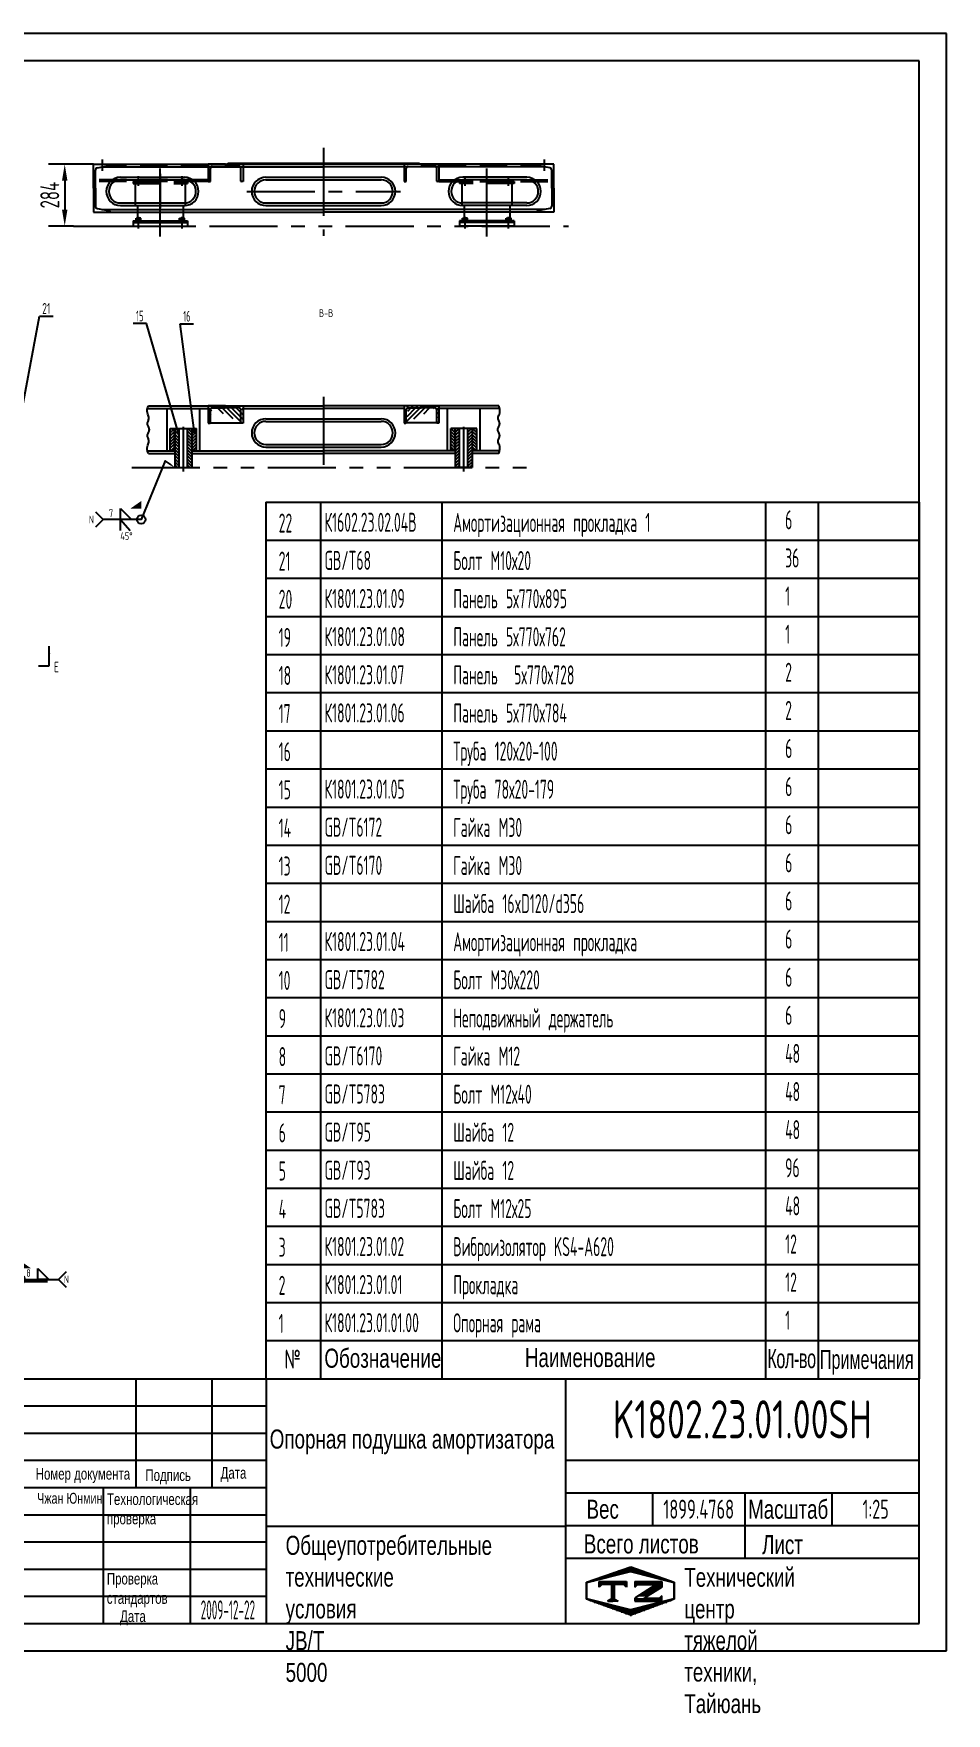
# Model space of a CAD drawing. Header units: millimetres. Extents: x 0 to 10500, y -288 to 7425.
# Drawn here: x 6308 to 10500, y -288 to 7425 of the extents above; entities that cross this region are included whole.
import ezdxf
from ezdxf.enums import TextEntityAlignment as Align

# ---------------------------------------------------------------- set-up
doc = ezdxf.new("R2010")
doc.units = ezdxf.units.MM
doc.header["$LTSCALE"] = 250
for name, pattern in [('F', [0.75, 0.5, -0.25]), ('G', [2, 1.25, -0.25, 0.25, -0.25]), ('K', [2.5, 1.25, -0.25, 0.25, -0.25, 0.25, -0.25])]:
    doc.linetypes.add(name, pattern=pattern)
for name, color, linetype in [('01', 7, 'Continuous'), ('02', 1, 'Continuous'), ('04', 2, 'F'), ('05', 142, 'G'), ('07', 6, 'K'), ('08', 1, 'Continuous'), ('11', 3, 'Continuous'), ('13', 3, 'Continuous'), ('THICK', 7, 'Continuous')]:
    doc.layers.add(name, color=color, linetype=linetype)
doc.styles.add('HZLIB', font='TXT.shx', dxfattribs={"width": 0.5, "height": 87.5})
doc.styles.get("Standard").update_dxf_attribs({"font": 'isocp', "width": 0.707, "bigfont": 'intecad.shx'})
doc.dimstyles.new('INTE', dxfattribs={"dimscale": 25, "dimtxt": 3.5, "dimasz": 3, "dimexe": 3, "dimexo": 0, "dimgap": 1, "dimtad": 1, "dimdsep": 46, "dimtxsty": 'Standard', "dimcen": 0, "dimclrd": 1, "dimclre": 1, "dimclrt": 3, "dimaunit": 1, "dimadec": 0, "dimazin": 0, "dimtfac": 1, "dimtmove": 0, "dimatfit": 0, "dimfxl": 0, "dimarcsym": 0})

# ---------------------------------------------------------------- blocks, each defined once
blk = doc.blocks.new('*U26', base_point=(4377.4, 638.7))
at = {"layer": '01'}
blk.add_lwpolyline([(4802.8, 504.8), (4852.8, 454.8), (4802.8, 454.8)], close=True, dxfattribs=at)
blk.add_circle((4722.8, 454.8), 20, dxfattribs=at)
blk.add_solid([(4722.8, 539.8), (4772.8, 504.8), (4722.8, 454.8), (4722.8, 504.8)], dxfattribs=at)
at = {"layer": '02'}
for points in [[(4411.2, 647.7), (4597.9, 697.4), (4722.8, 454.8), (4897.8, 454.8)], [(4933.2, 490.1), (4897.8, 454.8), (4933.2, 419.4)]]:
    blk.add_lwpolyline(points, dxfattribs=at)
blk.add_lwpolyline([(4377.4, 638.7, 0, 8, 0), (4411.2, 647.7, 8, 8, 0)], format="xyseb", dxfattribs=at)
at = {"layer": '04'}
blk.add_line((4722.8, 444.3), (4897.8, 444.3), dxfattribs=at)
at = {"layer": '13', "width": 0.707}
blk.add_text('8', height=35, dxfattribs=at).set_placement((4749.8, 466.3))
at = {"layer": '13', "width": 1.010989}
blk.add_text('N', height=35, dxfattribs=at).set_placement((4922.8, 437.3), (4945.8, 437.3), align=Align.FIT)
blk = doc.blocks.new('*U7')
at = {"layer": '01'}
for p, q in [((-9.2, 3.1), (-9.2, 0)), ((0, 3.1), (-9.2, 3.1)), ((-9.2, 0), (0, 0)), ((0, 0), (-1.8, 3.1)), ((0, 3.1), (1.8, 0)), ((0, 3.1), (9.2, 3.1)), ((9.2, 0), (0, 0)), ((9.2, 3.1), (9.2, 0))]:
    blk.add_line(p, q, dxfattribs=at)
at = {"layer": '05'}
blk.add_line((0, 5.2), (0, -2.1), dxfattribs=at)
blk = doc.blocks.new('*D138')
at = {"layer": '08', "color": 1, "lineweight": -2}
for p, q in [((6582.4, 6825.2), (6375.7, 6825.2)), ((6450.7, 6750.2), (6450.7, 6616.2)), ((6490.9, 6541.2), (6375.7, 6541.2))]:
    blk.add_line(p, q, dxfattribs=at)
at = {"layer": '08', "color": 1}
for points in [[(6438.2, 6750.2), (6463.2, 6750.2), (6450.7, 6825.2)], [(6438.2, 6616.2), (6463.2, 6616.2), (6450.7, 6541.2)]]:
    blk.add_solid(points, dxfattribs=at)
at = {"layer": 'Defpoints', "color": 0}
for p in [(6582.4, 6825.2), (6450.7, 6541.2), (6490.9, 6541.2)]:
    blk.add_point(p, dxfattribs=at)
at = {"layer": '08', "color": 3, "insert": (6382, 6683.2), "char_height": 87.5, "attachment_point": 5, "rotation": 90}
blk.add_mtext('284', dxfattribs=at)
blk = doc.blocks.new('*U166')
at = {"layer": '01'}
for points in [[(415, 292), (25, 292)], [(25, 292), (25, 5)], [(415, 5), (415, 292)], [(25, 5), (415, 5)]]:
    blk.add_lwpolyline(points, dxfattribs=at)
at = {"layer": '02'}
for points in [[(420, 297), (0, 297)], [(0, 297), (0, 0)], [(420, 0), (420, 297)], [(0, 0), (420, 0)]]:
    blk.add_lwpolyline(points, dxfattribs=at)
blk = doc.blocks.new('*X194')
at = {"color": 0}
for p, q in [((127.06, 7.8), (132.06, 7.8)), ((127.06, 7.5), (132.06, 7.5)), ((127.06, 7.2), (127.32, 7.2)), ((129.23, 6.3), (131.04, 6.3)), ((129.7, 6.6), (131.51, 6.6)), ((130.16, 6.9), (131.98, 6.9)), ((130.62, 7.2), (132.06, 7.2)), ((127.84, 5.4), (129.64, 5.4)), ((128.3, 5.7), (130.1, 5.7)), ((128.77, 6), (130.57, 6))]:
    blk.add_line(p, q, dxfattribs=at)
blk = doc.blocks.new('*X195')
at = {"color": 0}
for p, q in [((127.06, 4.8), (132.06, 4.8)), ((127.06, 4.5), (132.06, 4.5)), ((131.84, 5.1), (132.06, 5.1))]:
    blk.add_line(p, q, dxfattribs=at)
blk = doc.blocks.new('*X193')
at = {"color": 0}
for p, q in [((122.34, 4.5), (123.72, 4.5)), ((122.82, 4.8), (123.24, 4.8))]:
    blk.add_line(p, q, dxfattribs=at)
blk = doc.blocks.new('*X192')
at = {"color": 0}
for p, q in [((120.53, 7.8), (125.53, 7.8)), ((120.53, 7.5), (125.53, 7.5)), ((120.53, 7.2), (120.79, 7.2)), ((125.27, 7.2), (125.53, 7.2))]:
    blk.add_line(p, q, dxfattribs=at)
blk = doc.blocks.new('*X191')
at = {"color": 0}
for p, q in [((122.38, 9.3), (124.32, 9.3)), ((123.24, 9.6), (125.52, 9.6)), ((124.1, 9.9), (128.52, 9.9)), ((124.97, 10.2), (127.67, 10.2)), ((125.83, 10.5), (126.82, 10.5)), ((127.02, 9.6), (129.37, 9.6)), ((128.22, 9.3), (130.22, 9.3)), ((118.22, 7.8), (118.32, 7.8)), ((118.22, 7.5), (118.27, 7.5)), ((118.22, 7.2), (118.27, 7.2)), ((118.22, 6.9), (118.27, 6.9)), ((118.22, 6.6), (118.27, 6.6)), ((118.22, 6.3), (118.27, 6.3)), ((118.94, 8.1), (119.52, 8.1)), ((119.8, 8.4), (120.72, 8.4)), ((120.66, 8.7), (121.92, 8.7)), ((121.52, 9), (123.12, 9)), ((129.42, 9), (131.07, 9)), ((130.62, 8.7), (131.92, 8.7)), ((131.82, 8.4), (132.77, 8.4)), ((133.02, 8.1), (133.62, 8.1)), ((134.22, 7.8), (134.32, 7.8)), ((134.27, 7.5), (134.32, 7.5)), ((134.27, 7.2), (134.32, 7.2)), ((134.27, 6.9), (134.32, 6.9)), ((134.27, 6.6), (134.32, 6.6)), ((134.27, 6.3), (134.32, 6.3)), ((118.22, 6), (118.27, 6)), ((118.22, 5.7), (118.27, 5.7)), ((118.22, 5.4), (118.27, 5.4)), ((118.22, 5.1), (118.27, 5.1)), ((118.22, 4.8), (118.27, 4.8)), ((118.79, 4.5), (119.42, 4.5)), ((119.61, 4.2), (120.62, 4.2)), ((120.43, 3.9), (121.82, 3.9)), ((121.26, 3.6), (123.02, 3.6)), ((122.08, 3.3), (124.22, 3.3)), ((128.32, 3.3), (130.51, 3.3)), ((129.52, 3.6), (131.32, 3.6)), ((130.72, 3.9), (132.14, 3.9)), ((131.92, 4.2), (132.95, 4.2)), ((133.12, 4.5), (133.76, 4.5)), ((134.27, 6), (134.32, 6)), ((134.27, 5.7), (134.32, 5.7)), ((134.27, 5.4), (134.32, 5.4)), ((134.27, 5.1), (134.32, 5.1)), ((134.27, 4.8), (134.32, 4.8)), ((122.91, 3), (125.42, 3)), ((123.73, 2.7), (128.89, 2.7)), ((124.55, 2.4), (128.07, 2.4)), ((125.38, 2.1), (127.26, 2.1)), ((126.2, 1.8), (126.45, 1.8)), ((127.12, 3), (129.7, 3))]:
    blk.add_line(p, q, dxfattribs=at)

msp = doc.modelspace()

# ---------------------------------------------------------------- hatches: boundary and pattern name
at = {"layer": '02', "linetype": 'Continuous'}
h = msp.add_hatch(dxfattribs=at)
h.set_pattern_fill('_USER', color=1, scale=15, angle=315, style=0, pattern_type=0)
h.set_pattern_definition([(315, (635.658, 1383.959), (10.606602, 10.606602), [])])
edge = h.paths.add_edge_path(flags=17)
edge.add_line((7196.135, 5716.652), (7189.435, 5709.952))
edge.add_line((7182.735, 5716.652), (7189.435, 5709.952))
edge = h.paths.add_edge_path()
edge.add_line((7196.135, 5716.652), (7189.435, 5709.952))
edge.add_line((7182.735, 5716.652), (7189.435, 5709.952))
edge.add_arc((7186.135, 5709.952), 3.3, 270.2621289, 360)
edge.add_arc((7192.735, 5709.952), 3.3, 180, 269.7378711)
edge.add_line((7109.435, 5716.652), (7109.435, 5636.652))
edge.add_line((7119.435, 5638.173), (7119.435, 5697.671))
edge.add_arc((7117.914, 5638.173), 1.521, 270, 360)
edge.add_line((7109.435, 5636.652), (7117.914, 5636.652))
edge.add_arc((7128.435, 5697.652), 9, 90, 179.8782228)
edge.add_line((7128.435, 5706.652), (7186.15, 5706.652))
edge.add_line((7189.435, 5716.652), (7109.435, 5716.652))
edge.add_line((7259.435, 5638.173), (7259.435, 5697.671))
edge.add_line((7269.435, 5716.652), (7269.435, 5636.652))
edge.add_line((7269.435, 5636.652), (7260.956, 5636.652))
edge.add_arc((7260.956, 5638.173), 1.521, 180, 270)
edge.add_arc((7250.435, 5697.652), 9, 0.1217772, 90)
edge.add_line((7189.435, 5716.652), (7269.435, 5716.652))
edge.add_line((7250.435, 5706.652), (7192.72, 5706.652))
h = msp.add_hatch(dxfattribs=at)
h.set_pattern_fill('_USER', color=1, angle=45, style=0, double=1, pattern_type=0)
h.set_pattern_definition([(45, (635.6583, 1263.7221), (-0.70710678, 0.70710678), []), (135, (635.6583, 1263.7221), (-0.70710678, -0.70710678), [])])
h.paths.add_polyline_path([(7182.735, 5716.652), (7189.435, 5709.952), (7196.135, 5716.652)])
h = msp.add_hatch(dxfattribs=at)
h.set_pattern_fill('_USER', color=1, scale=15, angle=315, style=0, pattern_type=0)
h.set_pattern_definition([(225, (14643.212, 1383.959), (-10.606602, 10.606602), [])])
edge = h.paths.add_edge_path(flags=17)
edge.add_line((8082.735, 5716.652), (8089.435, 5709.952))
edge.add_line((8096.135, 5716.652), (8089.435, 5709.952))
edge = h.paths.add_edge_path()
edge.add_line((8082.735, 5716.652), (8089.435, 5709.952))
edge.add_line((8096.135, 5716.652), (8089.435, 5709.952))
edge.add_arc((8092.735, 5709.952), 3.3, 180, 269.7378711)
edge.add_arc((8086.135, 5709.952), 3.3, 270.2621289, 360)
edge.add_line((8169.435, 5716.652), (8169.435, 5636.652))
edge.add_line((8159.435, 5638.173), (8159.435, 5697.671))
edge.add_arc((8160.956, 5638.173), 1.521, 180, 270)
edge.add_line((8169.435, 5636.652), (8160.956, 5636.652))
edge.add_arc((8150.435, 5697.652), 9, 0.1217772, 90)
edge.add_line((8150.435, 5706.652), (8092.72, 5706.652))
edge.add_line((8089.435, 5716.652), (8169.435, 5716.652))
edge.add_line((8019.435, 5638.173), (8019.435, 5697.671))
edge.add_line((8009.435, 5716.652), (8009.435, 5636.652))
edge.add_line((8009.435, 5636.652), (8017.914, 5636.652))
edge.add_arc((8017.914, 5638.173), 1.521, 270, 360)
edge.add_arc((8028.435, 5697.652), 9, 90, 179.8782228)
edge.add_line((8089.435, 5716.652), (8009.435, 5716.652))
edge.add_line((8028.435, 5706.652), (8086.15, 5706.652))
h = msp.add_hatch(dxfattribs=at)
h.set_pattern_fill('_USER', color=1, angle=45, style=0, double=1, pattern_type=0)
h.set_pattern_definition([(135, (14643.2122, 1263.7221), (0.70710678, 0.70710678), []), (45, (14643.2122, 1263.7221), (0.70710678, -0.70710678), [])])
h.paths.add_polyline_path([(8096.135, 5716.652), (8089.435, 5709.952), (8082.735, 5716.652)])
h = msp.add_hatch(dxfattribs=at)
h.set_pattern_fill('_USER', color=1, scale=10, angle=405, style=0, pattern_type=0)
h.set_pattern_definition([(45, (10804.141, -396.817), (-7.071068, 7.071068), [])])
h.paths.add_polyline_path([(6935.435, 5511.652), (6955.435, 5511.652), (6955.435, 5611.652), (6935.435, 5611.652)])
h.paths.add_polyline_path([(7055.435, 5611.652), (7035.435, 5611.652), (7035.435, 5511.652), (7055.435, 5511.652)])
h = msp.add_hatch(dxfattribs=at)
h.set_pattern_fill('_USER', color=1, scale=10, angle=135, style=0, pattern_type=0)
h.set_pattern_definition([(135, (10804.141, -396.817), (-7.071068, -7.071068), [])])
h.paths.add_polyline_path([(6956.435, 5432.652), (6976.435, 5432.652), (6976.435, 5611.652), (6956.435, 5611.652)])
h.paths.add_polyline_path([(7014.435, 5432.652), (7034.435, 5432.652), (7034.435, 5611.652), (7014.435, 5611.652)])
h = msp.add_hatch(dxfattribs=at)
h.set_pattern_fill('_USER', color=1, scale=10, angle=405, style=0, pattern_type=0)
h.set_pattern_definition([(135, (4474.729, -396.817), (7.071068, 7.071068), [])])
h.paths.add_polyline_path([(8343.435, 5611.652), (8323.435, 5611.652), (8323.435, 5511.652), (8343.435, 5511.652)])
h.paths.add_polyline_path([(8223.435, 5511.652), (8243.435, 5511.652), (8243.435, 5611.652), (8223.435, 5611.652)])
h = msp.add_hatch(dxfattribs=at)
h.set_pattern_fill('_USER', color=1, scale=10, angle=135, style=0, pattern_type=0)
h.set_pattern_definition([(45, (4474.729, -396.817), (7.071068, -7.071068), [])])
h.paths.add_polyline_path([(8322.435, 5432.652), (8302.435, 5432.652), (8302.435, 5611.652), (8322.435, 5611.652)])
h.paths.add_polyline_path([(8264.435, 5432.652), (8244.435, 5432.652), (8244.435, 5611.652), (8264.435, 5611.652)])

# ---------------------------------------------------------------- linework, layer by layer
for p, q in [((7375, 5273.984), (7375, 1248.985)), ((7375, 5273.984), (10375, 5273.984)), ((7625, 5273.984), (7625, 1248.985)), ((8181.876, 5273.984), (8181.876, 1248.985)), ((9668.718, 5273.984), (9668.718, 1248.985)), ((9910.821, 5273.984), (9910.821, 1248.985)), ((10375, 5273.984), (10375, 1248.985)), ((7375, 5098.984), (10375, 5098.984)), ((7375, 4923.984), (10375, 4923.984)), ((7375, 4748.984), (10375, 4748.984)), ((7375, 4573.985), (10375, 4573.985)), ((7375, 4398.985), (10375, 4398.985)), ((7375, 4223.985), (10375, 4223.985)), ((7375, 4048.985), (10375, 4048.985)), ((7375, 3873.985), (10375, 3873.985)), ((7375, 3698.985), (10375, 3698.985)), ((7375, 3523.985), (10375, 3523.985)), ((7375, 3348.985), (10375, 3348.985)), ((7375, 3173.985), (10375, 3173.985)), ((7375, 2998.985), (10375, 2998.985)), ((7375, 2823.985), (10375, 2823.985)), ((7375, 2648.985), (10375, 2648.985)), ((7375, 2473.985), (10375, 2473.985)), ((7375, 2298.985), (10375, 2298.985)), ((7375, 2123.985), (10375, 2123.985)), ((7375, 1948.985), (10375, 1948.985)), ((7375, 1773.985), (10375, 1773.985)), ((7375, 1598.985), (10375, 1598.985)), ((7375, 1423.985), (10375, 1423.985)), ((7375, 1248.985), (10375, 1248.985))]:
    msp.add_line(p, q)
at = {"layer": '01'}
for p, q in [((6582.435, 6715.233), (6582.435, 6825.233)), ((6582.435, 6825.233), (6661.435, 6825.233)), ((6661.435, 6825.233), (7639.435, 6825.233)), ((7199.435, 6825.233), (7199.435, 6830.233)), ((7199.435, 6830.233), (8079.435, 6830.233)), ((8617.435, 6825.233), (7639.435, 6825.233)), ((8079.435, 6825.233), (8079.435, 6830.233)), ((6582.435, 6715.233), (6582.435, 6605.233)), ((6778.045, 6568.333), (6778.045, 6577.133)), ((6778.045, 6577.133), (6789.435, 6577.133)), ((6789.435, 6568.333), (6778.045, 6568.333)), ((6782.435, 6577.133), (6782.435, 6568.333)), ((6800.825, 6577.133), (6789.435, 6577.133)), ((6789.435, 6568.333), (6800.825, 6568.333)), ((6796.435, 6577.133), (6796.435, 6568.333)), ((6800.825, 6568.333), (6800.825, 6577.133)), ((6978.045, 6568.333), (6978.045, 6577.133)), ((6978.045, 6577.133), (6989.435, 6577.133)), ((6989.435, 6568.333), (6978.045, 6568.333)), ((6982.435, 6577.133), (6982.435, 6568.333)), ((7000.825, 6577.133), (6989.435, 6577.133)), ((6989.435, 6568.333), (7000.825, 6568.333)), ((6996.435, 6577.133), (6996.435, 6568.333)), ((7000.825, 6568.333), (7000.825, 6577.133)), ((8278.045, 6577.133), (8289.435, 6577.133)), ((8278.045, 6568.333), (8278.045, 6577.133)), ((8289.435, 6568.333), (8278.045, 6568.333)), ((8282.435, 6577.133), (8282.435, 6568.333)), ((8300.825, 6577.133), (8289.435, 6577.133)), ((8289.435, 6568.333), (8300.825, 6568.333)), ((8296.435, 6577.133), (8296.435, 6568.333)), ((8300.825, 6568.333), (8300.825, 6577.133)), ((8478.045, 6577.133), (8489.435, 6577.133)), ((8478.045, 6568.333), (8478.045, 6577.133)), ((8489.435, 6568.333), (8478.045, 6568.333)), ((8482.435, 6577.133), (8482.435, 6568.333)), ((8500.825, 6577.133), (8489.435, 6577.133)), ((8489.435, 6568.333), (8500.825, 6568.333)), ((8496.435, 6577.133), (8496.435, 6568.333)), ((8500.825, 6568.333), (8500.825, 6577.133)), ((6835.001, 5716.652), (7639.435, 5716.652)), ((8443.869, 5716.652), (7639.435, 5716.652)), ((6920.435, 5508.952), (6920.435, 5704.352)), ((7070.435, 5508.952), (7070.435, 5704.352)), ((8208.435, 5508.952), (8208.435, 5704.352)), ((8358.435, 5508.952), (8358.435, 5704.352)), ((6935.435, 5511.652), (6935.435, 5611.652)), ((6956.435, 5611.652), (6956.435, 5432.652)), ((7034.435, 5611.652), (7034.435, 5432.652)), ((7055.435, 5511.652), (7055.435, 5611.652)), ((8223.435, 5511.652), (8223.435, 5611.652)), ((8244.435, 5611.652), (8244.435, 5432.652)), ((8322.435, 5611.652), (8322.435, 5432.652)), ((8343.435, 5511.652), (8343.435, 5611.652)), ((6956.435, 5432.652), (7034.435, 5432.652)), ((8322.435, 5432.652), (8244.435, 5432.652)), ((6329.747, 4522.423), (6379.747, 4522.423))]:
    msp.add_line(p, q, dxfattribs=at)
at = {"layer": '01', "color": 7, "linetype": 'Continuous'}
for p, q in [((6591.435, 6715.233), (6591.435, 6797.705)), ((6600.799, 6809.005), (6656.753, 6819.583)), ((6621.578, 6812.933), (7639.435, 6812.933)), ((8657.293, 6812.933), (7639.435, 6812.933)), ((8696.435, 6825.233), (8617.435, 6825.233)), ((8678.072, 6809.005), (8622.117, 6819.583)), ((8687.435, 6715.233), (8687.435, 6797.705)), ((8696.435, 6715.233), (8696.435, 6825.233)), ((6591.435, 6715.233), (6591.435, 6632.761)), ((6706.435, 6765.233), (7000.435, 6765.233)), ((6706.435, 6753.233), (7000.435, 6753.233)), ((7374.435, 6765.233), (7904.435, 6765.233)), ((7374.435, 6753.233), (7904.435, 6753.233)), ((8572.435, 6765.233), (8278.435, 6765.233)), ((8572.435, 6753.233), (8278.435, 6753.233)), ((8687.435, 6715.233), (8687.435, 6632.761)), ((8696.435, 6715.233), (8696.435, 6605.233)), ((6706.435, 6647.233), (7000.435, 6647.233)), ((6706.435, 6635.233), (7000.435, 6635.233)), ((7374.435, 6647.233), (7904.435, 6647.233)), ((7374.435, 6635.233), (7904.435, 6635.233)), ((8572.435, 6647.233), (8278.435, 6647.233)), ((8572.435, 6635.233), (8278.435, 6635.233)), ((6582.435, 6605.233), (7639.435, 6605.233)), ((6582.435, 6605.233), (6661.435, 6605.233)), ((6600.799, 6621.461), (6656.753, 6610.883)), ((6621.578, 6617.533), (7639.435, 6617.533)), ((6764.435, 6565.233), (7014.435, 6565.233)), ((6764.435, 6565.233), (6764.435, 6557.233)), ((6764.435, 6557.233), (7014.435, 6557.233)), ((6764.435, 6557.233), (6764.435, 6541.233)), ((6784.435, 6605.233), (6784.435, 6577.133)), ((6994.435, 6605.233), (6994.435, 6577.133)), ((7014.435, 6565.233), (7014.435, 6557.233)), ((7014.435, 6557.233), (7014.435, 6541.233)), ((8657.293, 6617.533), (7639.435, 6617.533)), ((8696.435, 6605.233), (7639.435, 6605.233)), ((8514.435, 6565.233), (8264.435, 6565.233)), ((8264.435, 6565.233), (8264.435, 6557.233)), ((8514.435, 6557.233), (8264.435, 6557.233)), ((8264.435, 6557.233), (8264.435, 6541.233)), ((8284.435, 6605.233), (8284.435, 6577.133)), ((8494.435, 6605.233), (8494.435, 6577.133)), ((8514.435, 6565.233), (8514.435, 6557.233)), ((8514.435, 6557.233), (8514.435, 6541.233)), ((8696.435, 6605.233), (8617.435, 6605.233)), ((8678.072, 6621.461), (8622.117, 6610.883)), ((6764.435, 6541.233), (7014.435, 6541.233)), ((8514.435, 6541.233), (8264.435, 6541.233)), ((7189.435, 5716.652), (7109.435, 5716.652)), ((7109.435, 5716.652), (7109.435, 5636.652)), ((7182.735, 5716.652), (7189.435, 5709.952)), ((7189.435, 5716.652), (7269.435, 5716.652)), ((7196.135, 5716.652), (7189.435, 5709.952)), ((7269.435, 5716.652), (7269.435, 5636.652)), ((8089.435, 5716.652), (8009.435, 5716.652)), ((8009.435, 5716.652), (8009.435, 5636.652)), ((8082.735, 5716.652), (8089.435, 5709.952)), ((8089.435, 5716.652), (8169.435, 5716.652)), ((8096.135, 5716.652), (8089.435, 5709.952)), ((8169.435, 5716.652), (8169.435, 5636.652)), ((6830.681, 5704.352), (7109.435, 5704.352)), ((7109.435, 5636.652), (7117.914, 5636.652)), ((7119.435, 5638.173), (7119.435, 5697.671)), ((7119.435, 5638.173), (7259.435, 5638.173)), ((7128.435, 5706.652), (7186.15, 5706.652)), ((7250.435, 5706.652), (7192.72, 5706.652)), ((7259.435, 5638.173), (7259.435, 5697.671)), ((7269.435, 5636.652), (7260.956, 5636.652)), ((7269.435, 5704.352), (7639.435, 5704.352)), ((7374.435, 5656.652), (7904.435, 5656.652)), ((7374.435, 5644.652), (7904.435, 5644.652)), ((8009.435, 5704.352), (7639.435, 5704.352)), ((8009.435, 5636.652), (8017.914, 5636.652)), ((8019.435, 5638.173), (8019.435, 5697.671)), ((8159.435, 5638.173), (8019.435, 5638.173)), ((8028.435, 5706.652), (8086.15, 5706.652)), ((8150.435, 5706.652), (8092.72, 5706.652)), ((8159.435, 5638.173), (8159.435, 5697.671)), ((8169.435, 5636.652), (8160.956, 5636.652)), ((8448.19, 5704.352), (8169.435, 5704.352)), ((6935.435, 5611.652), (7055.435, 5611.652)), ((6955.435, 5511.652), (6955.435, 5611.652)), ((6976.435, 5432.652), (6976.435, 5611.652)), ((7014.435, 5432.652), (7014.435, 5611.652)), ((7035.435, 5511.652), (7035.435, 5611.652)), ((8343.435, 5611.652), (8223.435, 5611.652)), ((8243.435, 5511.652), (8243.435, 5611.652)), ((8264.435, 5432.652), (8264.435, 5611.652)), ((8302.435, 5432.652), (8302.435, 5611.652)), ((8323.435, 5511.652), (8323.435, 5611.652)), ((6830.681, 5508.952), (6956.435, 5508.952)), ((6835.001, 5496.652), (6956.435, 5496.652)), ((6935.435, 5511.652), (6956.435, 5511.652)), ((7034.435, 5511.652), (7055.435, 5511.652)), ((7034.435, 5508.952), (7639.435, 5508.952)), ((7034.435, 5496.652), (7639.435, 5496.652)), ((7374.435, 5538.652), (7904.435, 5538.652)), ((7374.435, 5526.652), (7904.435, 5526.652)), ((8244.435, 5508.952), (7639.435, 5508.952)), ((8244.435, 5496.652), (7639.435, 5496.652)), ((8244.435, 5511.652), (8223.435, 5511.652)), ((8343.435, 5511.652), (8322.435, 5511.652)), ((8448.19, 5508.952), (8322.435, 5508.952)), ((8448.19, 5508.952), (8322.435, 5508.952)), ((8443.869, 5496.652), (8322.435, 5496.652)), ((8443.869, 5496.652), (8322.435, 5496.652))]:
    msp.add_line(p, q, dxfattribs=at)
at = {"layer": '01'}
msp.add_lwpolyline([(6706.771, 5243.809), (6756.771, 5193.809), (6706.771, 5193.809)], close=True, dxfattribs=at)
msp.add_lwpolyline([(6706.771, 5143.809), (6706.771, 5193.809), (6750.771, 5143.809)], dxfattribs=at)
msp.add_circle((6801.771, 5193.809), 20, dxfattribs=at)
at = {"layer": '01', "color": 7, "linetype": 'Continuous'}
for centre, radius, start, end in [((6602.935, 6797.705), 11.5, 100.7056377, 180), ((6655.685, 6825.233), 5.75, 280.7056377, 0), ((8623.185, 6825.233), 5.75, 180, 259.2943623), ((8675.935, 6797.705), 11.5, 0, 79.2943623), ((6706.435, 6700.233), 65, 90, 270), ((6706.435, 6700.233), 53, 90, 270), ((7000.435, 6700.233), 65, 270, 90), ((7000.435, 6700.233), 53, 270, 90), ((7374.435, 6700.233), 65, 90, 270), ((7374.435, 6700.233), 53, 90, 270), ((7904.435, 6700.233), 65, 270, 90), ((7904.435, 6700.233), 53, 270, 90), ((8278.435, 6700.233), 65, 90, 270), ((8278.435, 6700.233), 53, 90, 270), ((8572.435, 6700.233), 65, 270, 90), ((8572.435, 6700.233), 53, 270, 90), ((6602.935, 6632.761), 11.5, 180, 259.2943623), ((6655.685, 6605.233), 5.75, 360, 79.2943623), ((8623.185, 6605.233), 5.75, 100.7056377, 180), ((8675.935, 6632.761), 11.5, 280.7056377, 0), ((7186.135, 5709.952), 3.3, 270.2621289, 0), ((7192.735, 5709.952), 3.3, 180, 269.7378711), ((8086.135, 5709.952), 3.3, 270.2621289, 0), ((8092.735, 5709.952), 3.3, 180, 269.7378711), ((7117.914, 5638.173), 1.521, 270, 0), ((7128.435, 5697.652), 9, 90, 179.8782228), ((7250.435, 5697.652), 9, 0.1217772, 90), ((7260.956, 5638.173), 1.521, 180, 270), ((7374.435, 5591.652), 65, 90, 270), ((7374.435, 5591.652), 53, 90, 270), ((7904.435, 5591.652), 65, 270, 90), ((7904.435, 5591.652), 53, 270, 90), ((8017.914, 5638.173), 1.521, 270, 0), ((8028.435, 5697.652), 9, 90, 179.8782228), ((8150.435, 5697.652), 9, 0.1217772, 90), ((8160.956, 5638.173), 1.521, 180, 270)]:
    msp.add_arc(centre, radius, start, end, dxfattribs=at)
at = {"layer": '01'}
msp.add_solid([(6801.771, 5278.809), (6751.771, 5243.809), (6801.771, 5193.809), (6801.771, 5243.809)], dxfattribs=at)
at = {"layer": '02'}
for p, q in [((6116.576, 4963.818), (6335.075, 6128.238)), ((6335.075, 6128.238), (6397.075, 6128.238)), ((6826.248, 6093.732), (6764.248, 6093.732)), ((6972.435, 5595.494), (6826.248, 6093.732)), ((7044.674, 5603.053), (6980.602, 6092.619)), ((6980.602, 6092.619), (7042.602, 6092.619)), ((6379.747, 4522.423), (6379.747, 4612.423))]:
    msp.add_line(p, q, dxfattribs=at)
for points in [[(6835.001, 5496.652), (6831.216, 5506.342), (6829.467, 5514.877), (6829.316, 5522.393), (6830.326, 5529.021), (6832.058, 5534.898), (6834.073, 5540.157), (6835.934, 5544.933), (6837.201, 5549.36), (6837.549, 5553.554), (6837.098, 5557.56), (6836.08, 5561.405), (6834.726, 5565.115), (6833.269, 5568.718), (6831.942, 5572.241), (6830.975, 5575.71), (6830.601, 5579.152), (6830.979, 5582.589), (6831.976, 5586.027), (6833.386, 5589.464), (6835.001, 5592.902), (6836.617, 5596.339), (6838.026, 5599.777), (6839.023, 5603.214), (6839.401, 5606.652), (6839.023, 5610.089), (6838.026, 5613.527), (6836.617, 5616.964), (6835.001, 5620.402), (6833.386, 5623.839), (6831.976, 5627.277), (6830.979, 5630.714), (6830.601, 5634.152), (6830.975, 5637.594), (6831.942, 5641.062), (6833.269, 5644.585), (6834.726, 5648.188), (6836.08, 5651.899), (6837.098, 5655.743), (6837.549, 5659.749), (6837.201, 5663.943), (6835.934, 5668.37), (6834.073, 5673.146), (6832.058, 5678.405), (6830.326, 5684.282), (6829.316, 5690.911), (6829.467, 5698.426), (6831.216, 5706.961), (6835.001, 5716.652)], [(8443.869, 5496.652), (8447.655, 5506.342), (8449.404, 5514.877), (8449.554, 5522.393), (8448.544, 5529.021), (8446.813, 5534.898), (8444.797, 5540.157), (8442.937, 5544.933), (8441.669, 5549.36), (8441.321, 5553.554), (8441.772, 5557.56), (8442.791, 5561.405), (8444.144, 5565.115), (8445.601, 5568.718), (8446.929, 5572.241), (8447.895, 5575.71), (8448.269, 5579.152), (8447.891, 5582.589), (8446.894, 5586.027), (8445.485, 5589.464), (8443.869, 5592.902), (8442.254, 5596.339), (8440.844, 5599.777), (8439.847, 5603.214), (8439.469, 5606.652), (8439.847, 5610.089), (8440.844, 5613.527), (8442.254, 5616.964), (8443.869, 5620.402), (8445.485, 5623.839), (8446.894, 5627.277), (8447.891, 5630.714), (8448.269, 5634.152), (8447.895, 5637.594), (8446.929, 5641.062), (8445.601, 5644.585), (8444.144, 5648.188), (8442.791, 5651.899), (8441.772, 5655.743), (8441.321, 5659.749), (8441.669, 5663.943), (8442.937, 5668.37), (8444.797, 5673.146), (8446.813, 5678.405), (8448.544, 5684.282), (8449.554, 5690.911), (8449.404, 5698.426), (8447.655, 5706.961), (8443.869, 5716.652)], [(6934.432, 5447.941), (6912.428, 5463.231), (6801.771, 5193.809), (6626.771, 5193.809)], [(6591.416, 5229.164), (6626.771, 5193.809), (6591.416, 5158.453)]]:
    msp.add_lwpolyline(points, dxfattribs=at)
for points in [[(6956.435, 5432.652, 0, 8.038, 0), (6934.432, 5447.941, 8.038, 8.038, 0)], [(6379.747, 4612.423, 0, 9, 0), (6379.747, 4576.423, 0, 0, 0)]]:
    msp.add_lwpolyline(points, format="xyseb", dxfattribs=at)
at = {"layer": '04', "color": 2, "linetype": 'F'}
for p, q in [((7109.435, 6817.233), (6644.323, 6817.233)), ((7109.435, 6825.233), (7109.435, 6745.233)), ((7189.435, 6825.233), (7109.435, 6825.233)), ((7119.435, 6746.754), (7119.435, 6806.252)), ((7128.435, 6815.233), (7186.15, 6815.233)), ((7189.435, 6825.233), (7189.435, 6818.533)), ((7189.435, 6825.233), (7269.435, 6825.233)), ((7189.435, 6825.233), (7189.435, 6818.533)), ((7250.435, 6815.233), (7192.72, 6815.233)), ((7259.435, 6746.754), (7259.435, 6806.252)), ((7269.435, 6825.233), (7269.435, 6745.233)), ((8089.435, 6825.233), (8009.435, 6825.233)), ((8009.435, 6825.233), (8009.435, 6745.233)), ((8019.435, 6746.754), (8019.435, 6806.252)), ((8028.435, 6815.233), (8086.15, 6815.233)), ((8089.435, 6825.233), (8169.435, 6825.233)), ((8089.435, 6825.233), (8089.435, 6818.533)), ((8089.435, 6825.233), (8089.435, 6818.533)), ((8150.435, 6815.233), (8092.72, 6815.233)), ((8159.435, 6746.754), (8159.435, 6806.252)), ((8169.435, 6825.233), (8169.435, 6745.233)), ((8169.435, 6817.233), (8634.548, 6817.233)), ((7109.435, 6753.233), (6591.435, 6753.233)), ((7109.435, 6745.233), (6591.435, 6745.233)), ((6764.435, 6745.233), (7014.435, 6745.233)), ((6764.435, 6745.233), (6764.435, 6737.233)), ((6764.435, 6745.233), (6764.435, 6737.233)), ((6764.435, 6737.233), (7014.435, 6737.233)), ((6764.435, 6737.233), (7014.435, 6737.233)), ((6774.435, 6737.233), (6774.435, 6635.518)), ((7004.435, 6737.233), (7004.435, 6635.518)), ((7014.435, 6745.233), (7014.435, 6737.233)), ((7014.435, 6745.233), (7014.435, 6737.233)), ((7109.435, 6745.233), (7117.914, 6745.233)), ((7269.435, 6745.233), (7260.956, 6745.233)), ((8009.435, 6745.233), (8017.914, 6745.233)), ((8169.435, 6745.233), (8160.956, 6745.233)), ((8169.435, 6753.233), (8687.435, 6753.233)), ((8169.435, 6745.233), (8687.435, 6745.233)), ((8514.435, 6745.233), (8264.435, 6745.233)), ((8264.435, 6745.233), (8264.435, 6737.233)), ((8264.435, 6745.233), (8264.435, 6737.233)), ((8514.435, 6737.233), (8264.435, 6737.233)), ((8514.435, 6737.233), (8264.435, 6737.233)), ((8274.435, 6737.233), (8274.435, 6635.518)), ((8504.435, 6737.233), (8504.435, 6635.518)), ((8514.435, 6745.233), (8514.435, 6737.233)), ((8514.435, 6745.233), (8514.435, 6737.233)), ((6774.435, 6635.518), (7004.435, 6635.518)), ((6784.435, 6635.518), (6784.435, 6605.233)), ((6994.435, 6635.518), (6994.435, 6605.233)), ((8504.435, 6635.518), (8274.435, 6635.518)), ((8284.435, 6635.518), (8284.435, 6605.233)), ((8494.435, 6635.518), (8494.435, 6605.233))]:
    msp.add_line(p, q, dxfattribs=at)
for centre, radius, start, end in [((7128.435, 6806.233), 9, 90, 179.8782228), ((7186.135, 6818.533), 3.3, 270.2621289, 0), ((7192.735, 6818.533), 3.3, 180, 269.7378711), ((7250.435, 6806.233), 9, 0.1217772, 90), ((8028.435, 6806.233), 9, 90, 179.8782228), ((8086.135, 6818.533), 3.3, 270.2621289, 0), ((8092.735, 6818.533), 3.3, 180, 269.7378711), ((8150.435, 6806.233), 9, 0.1217772, 90), ((7117.914, 6746.754), 1.521, 270, 0), ((7260.956, 6746.754), 1.521, 180, 270), ((8017.914, 6746.754), 1.521, 270, 0), ((8160.956, 6746.754), 1.521, 180, 270)]:
    msp.add_arc(centre, radius, start, end, dxfattribs=at)
at = {"layer": '05', "color": 4, "linetype": 'G'}
for p, q in [((7639.435, 6900.846), (7639.435, 6495.839)), ((7639.435, 6900.846), (7639.435, 6495.839)), ((6624.435, 6794.141), (6624.435, 6847.189)), ((8654.435, 6794.141), (8654.435, 6847.189)), ((6789.435, 6725.368), (6789.435, 6770.782)), ((6889.435, 6780.548), (6889.435, 6623.763)), ((6889.435, 6780.548), (6889.435, 6623.763)), ((6989.435, 6725.368), (6989.435, 6770.782)), ((7639.435, 6780.548), (7639.435, 6623.763)), ((7639.435, 6780.548), (7639.435, 6623.763)), ((8289.435, 6725.368), (8289.435, 6770.782)), ((8489.435, 6725.368), (8489.435, 6770.782)), ((8698.51, 6715.233), (8685.816, 6715.233)), ((7287.198, 6700.233), (7992.951, 6700.233)), ((7639.435, 5757.401), (7639.435, 5444.362))]:
    msp.add_line(p, q, dxfattribs=at)
at = {"layer": '05'}
for p, q in [((6889.435, 6493.814), (6889.435, 6812.872)), ((8389.435, 6493.814), (8389.435, 6812.872)), ((6580.361, 6715.233), (6593.054, 6715.233)), ((6789.435, 6530.225), (6789.435, 6583.189)), ((6989.435, 6530.225), (6989.435, 6583.189)), ((8289.435, 6530.225), (8289.435, 6583.189)), ((8489.435, 6530.225), (8489.435, 6583.189)), ((6995.435, 5414.307), (6995.435, 5620.226)), ((8283.435, 5414.307), (8283.435, 5620.226))]:
    msp.add_line(p, q, dxfattribs=at)
at = {"layer": '07', "color": 6, "linetype": 'K'}
for p, q in [((6490.922, 6541.233), (8764.737, 6541.233)), ((6758.762, 5432.652), (8571.585, 5432.652))]:
    msp.add_line(p, q, dxfattribs=at)
at = {"layer": 'THICK'}
for p, q in [((5875.651, 1248.985), (10375, 1248.985)), ((6778.248, 749.436), (6778.248, 1248.985)), ((7127.932, 749.436), (7127.932, 1248.985)), ((7377.707, 125), (7377.707, 1248.985)), ((8751.466, 125), (8751.466, 1248.985)), ((10375, 125), (10375, 1248.985)), ((5879.06, 874.323), (7377.707, 874.323)), ((8751.466, 874.323), (10375, 874.323)), ((5879.06, 749.436), (7377.707, 749.436)), ((6628.383, 125), (6628.383, 749.436)), ((7028.023, 125), (7028.023, 749.436)), ((8751.466, 724.459), (10375, 724.459)), ((9151.105, 574.594), (9151.105, 724.459)), ((9575.722, 424.729), (9575.722, 724.459)), ((9975.361, 574.594), (9975.361, 724.459)), ((7377.707, 572.429), (8751.466, 572.429)), ((8751.466, 574.594), (10375, 574.594)), ((8751.466, 424.729), (10375, 424.729)), ((5879.06, 125), (10375, 125))]:
    msp.add_line(p, q, dxfattribs=at)
at = {"layer": 'THICK', "color": 3}
for p, q in [((5879.06, 1124.098), (7377.707, 1124.098)), ((5879.06, 999.211), (7377.707, 999.211)), ((5879.06, 624.549), (7377.707, 624.549)), ((5879.06, 499.662), (7377.707, 499.662)), ((5879.06, 374.774), (7377.707, 374.774)), ((8847.681, 314.981), (9050.124, 385.491)), ((8847.681, 236.457), (8847.681, 314.981)), ((8848.996, 313.393), (9048.815, 363.348)), ((8848.996, 238.46), (8848.996, 313.393)), ((8905.419, 292.332), (8905.419, 317.309)), ((8905.419, 317.309), (9030.307, 317.309)), ((9030.307, 317.309), (9030.307, 292.332)), ((9048.815, 363.348), (9248.635, 313.393)), ((9050.124, 385.491), (9249.938, 314.981)), ((9068.549, 317.309), (9068.549, 292.332)), ((9068.549, 317.309), (9193.436, 317.309)), ((9193.436, 317.309), (9193.436, 292.332)), ((9248.635, 313.393), (9248.635, 238.46)), ((9249.938, 314.981), (9249.938, 236.457)), ((5879.06, 249.887), (7377.707, 249.887)), ((9050.124, 162.741), (8847.681, 236.457)), ((9048.815, 188.505), (8848.996, 238.46)), ((8917.908, 304.821), (8905.419, 292.332)), ((9017.818, 304.821), (8917.908, 304.821)), ((8967.861, 242.141), (8943.665, 226.917)), ((8962.398, 304.94), (8962.398, 236.432)), ((8967.861, 304.94), (8967.861, 236.432)), ((8967.861, 242.141), (8992.058, 226.917)), ((8974.105, 304.94), (8974.105, 236.432)), ((9030.307, 292.332), (9017.818, 304.821)), ((9248.635, 238.46), (9048.815, 188.505)), ((9249.938, 236.457), (9050.124, 162.741)), ((9068.549, 292.332), (9081.038, 304.821)), ((9166.895, 304.821), (9068.549, 241.19)), ((9068.549, 241.19), (9068.549, 226.917)), ((9081.038, 304.821), (9166.895, 304.821)), ((9129.451, 251.622), (9110.363, 239.406)), ((9180.944, 239.406), (9110.363, 239.406)), ((9193.433, 292.57), (9129.451, 251.622)), ((9193.433, 251.895), (9180.944, 239.406)), ((9193.433, 226.917), (9193.433, 251.895)), ((8943.665, 226.917), (8967.861, 226.917)), ((8992.058, 226.917), (8967.861, 226.917)), ((9068.549, 226.917), (9193.433, 226.917))]:
    msp.add_line(p, q, dxfattribs=at)

# ---------------------------------------------------------------- block references
at = {"layer": '01', "xscale": 25, "yscale": 25, "zscale": 25}
msp.add_blockref('*U166', (0, 0), dxfattribs=at)
at = {"layer": '04'}
msp.add_blockref('*U26', (5901.573, 1889.064), dxfattribs=at)
at = {"layer": '08'}
for p in [(6789.435, 6565.233), (6989.435, 6565.233)]:
    msp.add_blockref('*U7', p, dxfattribs=at)
at = {"layer": '08', "xscale": -1}
for p in [(8289.435, 6565.233), (8489.435, 6565.233)]:
    msp.add_blockref('*U7', p, dxfattribs=at)
at = {"layer": 'THICK', "color": 3, "xscale": 24.97744388268302, "yscale": 24.97744388267324, "zscale": 24.97744388267331}
for name in ['*X191', '*X192', '*X194', '*X193', '*X195']:
    msp.add_blockref(name, (5894.857, 118.897), dxfattribs=at)

# ---------------------------------------------------------------- texts
at = {"style": 'HZLIB', "width": 0.5}
for s, p in [('22', (7433.333, 5133.984)), ('К1602.23.02.04B', (7643.77, 5137.46)), ('Амортизационная прокладка 1', (8235.147, 5136.632)), ('6', (9759.42, 5148.707)), ('21', (7433.333, 4958.984)), ('GB/T68', (7643.77, 4962.461)), ('Болт М10х20', (8235.147, 4961.633)), ('36', (9759.42, 4973.708)), ('20', (7433.333, 4783.984)), ('К1801.23.01.09', (7643.77, 4787.462)), ('Панель 5х770х895', (8235.147, 4786.634)), ('1', (9759.42, 4798.709)), ('1', (9759.42, 4623.71)), ('19', (7433.333, 4608.985)), ('К1801.23.01.08', (7643.77, 4612.463)), ('Панель 5х770х762', (8235.147, 4611.635)), ('18', (7433.333, 4433.985)), ('К1801.23.01.07', (7643.77, 4437.464)), ('Панель  5х770х728', (8235.147, 4436.636)), ('2', (9759.42, 4448.711)), ('17', (7433.333, 4258.985)), ('К1801.23.01.06', (7643.77, 4262.465)), ('Панель 5х770х784', (8235.147, 4261.637)), ('2', (9759.42, 4273.712)), ('16', (7433.333, 4083.985)), ('Труба 120х20-100', (8235.147, 4086.638)), ('6', (9759.42, 4098.713)), ('6', (9759.42, 3923.714)), ('15', (7433.333, 3908.985)), ('К1801.23.01.05', (7643.77, 3912.467)), ('Труба 78х20-179', (8235.147, 3911.639)), ('14', (7433.333, 3733.985)), ('GB/T6172', (7643.77, 3737.468)), ('Гайка М30', (8235.147, 3736.64)), ('6', (9759.42, 3748.715)), ('13', (7433.333, 3558.985)), ('GB/T6170', (7643.77, 3562.469)), ('Гайка М30', (8235.147, 3561.641)), ('6', (9759.42, 3573.716)), ('12', (7433.333, 3383.985)), ('Шайба 16xD120/d356', (8235.147, 3386.642)), ('6', (9759.42, 3398.717)), ('11', (7433.333, 3208.985)), ('К1801.23.01.04', (7643.77, 3212.471)), ('Амортизационная прокладка', (8235.147, 3211.643)), ('6', (9759.42, 3223.718)), ('10', (7433.333, 3033.985)), ('GB/T5782', (7643.77, 3037.472)), ('Болт М30х220', (8235.147, 3036.644)), ('6', (9759.42, 3048.719)), ('9', (7433.333, 2858.985)), ('К1801.23.01.03', (7643.77, 2862.473)), ('Неподвижный держатель', (8235.147, 2861.645)), ('6', (9759.42, 2873.72)), ('48', (9759.42, 2698.721)), ('8', (7433.333, 2683.985)), ('GB/T6170', (7643.77, 2687.474)), ('Гайка М12', (8235.147, 2686.646)), ('7', (7433.333, 2508.985)), ('GB/T5783', (7643.77, 2512.475)), ('Болт М12х40', (8235.147, 2511.647)), ('48', (9759.42, 2523.722)), ('6', (7433.333, 2333.985)), ('GB/T95', (7643.77, 2337.476)), ('Шайба 12', (8235.147, 2336.648)), ('48', (9759.42, 2348.723)), ('5', (7433.333, 2158.985)), ('GB/T93', (7643.77, 2162.477)), ('Шайба 12', (8235.147, 2161.649)), ('96', (9759.42, 2173.724)), ('48', (9759.42, 1998.725)), ('4', (7433.333, 1983.985)), ('GB/T5783', (7643.77, 1987.478)), ('Болт М12х25', (8235.147, 1986.65)), ('3', (7433.333, 1808.985)), ('К1801.23.01.02', (7643.77, 1812.479)), ('Виброизолятор KS4-A620', (8235.147, 1811.651)), ('12', (9759.42, 1823.726)), ('2', (7433.333, 1633.985)), ('К1801.23.01.01', (7643.77, 1637.48)), ('Прокладка', (8235.147, 1636.652)), ('12', (9759.42, 1648.727)), ('1', (7433.333, 1458.985)), ('К1801.23.01.01.00', (7643.77, 1462.481)), ('Опорная рама', (8235.147, 1461.653)), ('1', (9759.42, 1473.728))]:
    msp.add_text(s, height=87.5, dxfattribs=at).set_placement(p)
at = {"insert": (6324.33, 725.022), "char_height": 49.84, "attachment_point": 1}
msp.add_mtext('{\\fArial|b0|i0|c204|p34;\\C3;Чжан Юнмин}', dxfattribs=at)
at = {"layer": '01', "attachment_point": 1}
for s, insert, char_height in [('{\\fArial|b0|i0|c204|p34;Обозначение}', (7643.153, 1386.989), 87.5), ('{\\fArial|b0|i0|c204|p34;Наименование}', (8564.096, 1389.874), 87.5), ('{\\Fisocp,intecad|c204;№}', (7460.062, 1382.587), 87.5), ('{\\fArial|b0|i0|c204|p34;\\W0.607;\\T0.95;Кол-во}', (9677.941, 1385.149), 87.5), ('{\\fArial|b0|i0|c204|p34;\\W0.607;Примечания}', (9918.685, 1381.414), 87.5), ('{\\fArial|b0|i0|c204|p34;\\C3;Опорная подушка амортизатора}', (7392.19, 1015.739), 87.5), ('{\\fArial|b0|i0|c204|p34;Номер документа}', (6317.505, 839.018), 53.25823), ('{\\fArial|b0|i0|c204|p34;Подпись}', (6821.27, 832.878), 53.25823), ('{\\fArial|b0|i0|c204|p34;Дата}', (7166.694, 843.089), 53.25823), ('{\\fArial|b0|i0|c204|p34;Технологическая\\Pпроверка}', (6644.745, 722.484), 53.25823), ('{\\fArial|b0|i0|c204|p34;Вес}', (8847.406, 693.444), 86.98845), ('{\\fArial|b0|i0|c204|p34;Всего листов}', (8834.724, 534.405), 87.5), ('{\\fArial|b0|i0|c204|p34;Лист}', (9653.194, 531.107), 87.5), ('{\\fArial|b0|i0|c204|p34;Проверка\\Pстандартов}', (6644.235, 357.421), 53.25823), ('{\\fArial|b0|i0|c204|p34;Дата}', (6704.746, 184.994), 53.25823)]:
    msp.add_mtext(s, dxfattribs=dict(at, insert=insert, char_height=char_height))
for s, insert, char_height, width in [('{\\fArial|b0|i0|c204|p34;Общеупотребительные\\Pтехнические условия \\fArial|b0|i0|c0|p34;JB/T 5000}', (7465.107, 527.81), 87.5, 3.30028), ('{\\fArial|b0|i0|c204|p34;Технический центр\\Pтяжелой техники, Тайюань}', (9296.332, 380.584), 86.98845, 4.08786)]:
    msp.add_mtext(s, dxfattribs=dict(at, insert=insert, char_height=char_height, width=width))
at = {"layer": '02', "width": 0.692308}
for p, p2 in [((6966.435, 5590.494), (6978.435, 5590.494)), ((7038.674, 5587.009), (7050.674, 5587.009))]:
    msp.add_text('\\M+5A1F1', height=20, dxfattribs=at).set_placement(p, p2, align=Align.FIT)
at = {"layer": '05', "insert": (9589.455, 693.033), "char_height": 87.02326, "attachment_point": 1}
msp.add_mtext('{\\fArial|b0|i0|c204|p34;\\C0;Масштаб}', dxfattribs=at)
at = {"layer": '11'}
for s, height, width, p, p2 in [('21', 49.4975, 0.715765, (6347.475, 6138.238), (6384.675, 6138.238)), ('15', 49.4975, 0.647779, (6777.751, 6103.732), (6812.745, 6103.732)), ('16', 49.4975, 0.605294, (6995.13, 6102.619), (7028.075, 6102.619)), ('K1802.23.01.00SH', 175, 0.696129, (8968.311, 975), (10156.689, 975)), ('1899.4768', 87.5, 0.656584, (9200, 606.25), (9525, 606.25)), ('1:25', 87.5, 0.656293, (10114.949, 606.25), (10235.051, 606.25)), ('2009-12-22', 87.5, 0.425578, (7075, 143.75), (7325, 143.75))]:
    msp.add_text(s, height=height, dxfattribs=dict(at, width=width)).set_placement(p, p2, align=Align.FIT)
at = {"layer": '11', "width": 0.707}
msp.add_text('E', height=49, dxfattribs=at).set_placement((6401.675, 4477.772), align=Align.BOTTOM_LEFT)
at = {"layer": '11', "color": 3, "linetype": 'Continuous', "insert": (7618.483, 6159.093), "char_height": 35, "width": 330.621, "attachment_point": 1}
msp.add_mtext('B-B', dxfattribs=at)
at = {"layer": '13', "width": 1.010989}
msp.add_text('N', height=35, dxfattribs=at).set_placement((6561.723, 5176.309), (6584.723, 5176.309), align=Align.FIT)
at = {"layer": '13', "width": 0.707}
for s, p in [('7', (6653.771, 5205.309)), ('45%%D', (6705.981, 5100.314))]:
    msp.add_text(s, height=35, dxfattribs=at).set_placement(p)

# ---------------------------------------------------------------- dimensions: what is measured, and where the dimension line sits
at = {"layer": '08'}
dim = msp.add_linear_dim(base=(6450.728, 6541.233), p1=(6582.435, 6825.233), p2=(6490.922, 6541.233), angle=90, dimstyle='INTE', dxfattribs=at)
dim.commit()
dim.dimension.update_dxf_attribs({"geometry": '*D138', "text_midpoint": (6381.969, 6683.233)})

doc.saveas('drawing.dxf')
